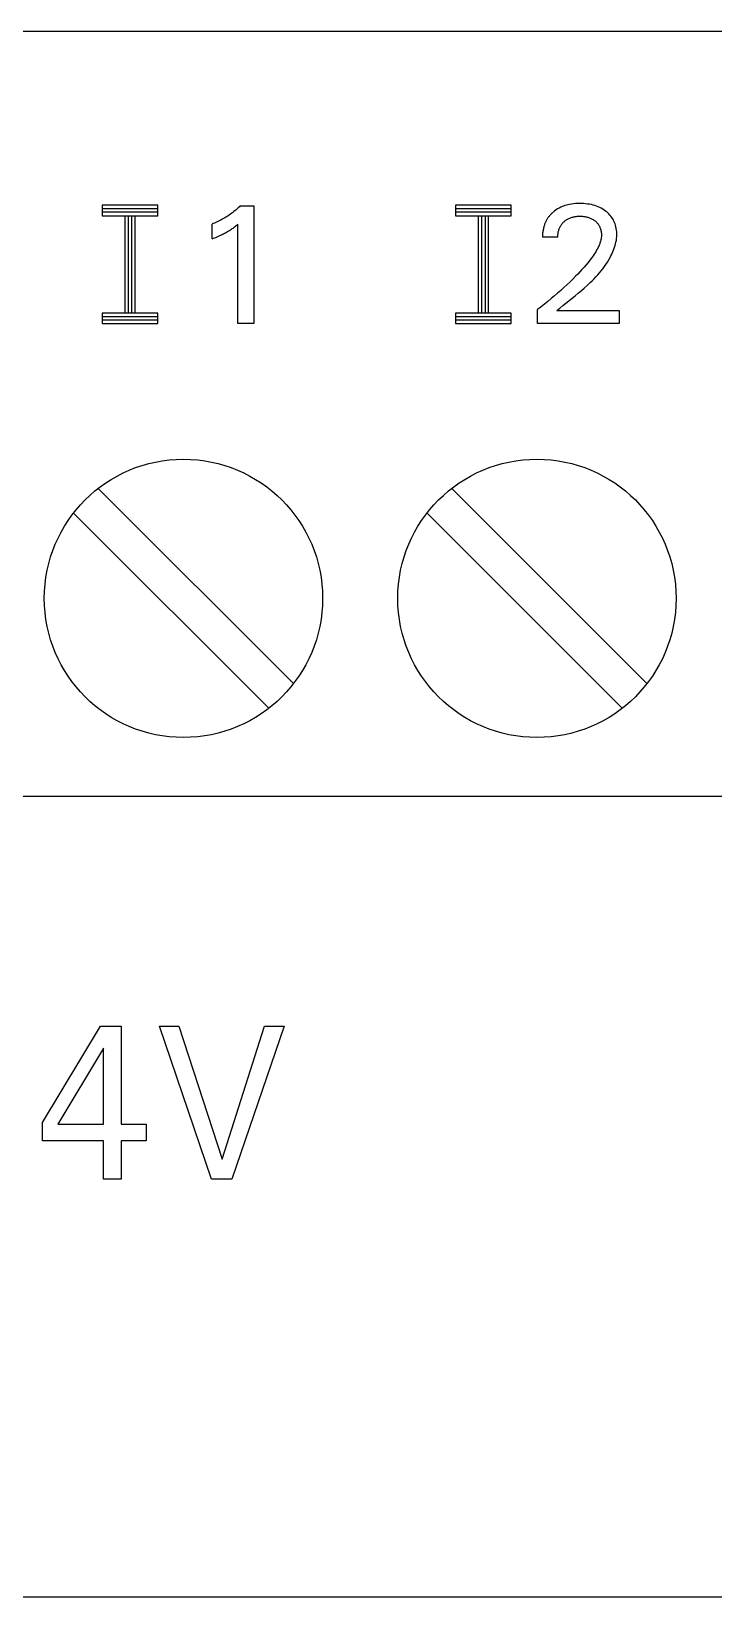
# Model space of a CAD drawing. Extents: x 0 to 420, y 0 to 297.
# Drawn here: x 151.38 to 161.19, y 225.97 to 248.47 of the extents above; entities that cross this region are included whole.
import ezdxf

# ---------------------------------------------------------------- set-up
doc = ezdxf.new("R2010")
doc.units = 0
doc.header["$LTSCALE"] = 23.1
doc.layers.add('10000_FRONT', color=7, linetype='CONTINUOUS')

msp = doc.modelspace()

# ---------------------------------------------------------------- linework, layer by layer
at = {"layer": '10000_FRONT', "color": 7, "linetype": 'CONTINUOUS'}
for p, q in [((203.56, 248.468), (134.06, 248.468)), ((152.4, 245.968), (152.4, 245.818)), ((153.2, 245.968), (152.4, 245.968)), ((153.2, 245.818), (153.2, 245.968)), ((154.358, 245.931), (154.342, 245.917)), ((154.373, 245.945), (154.358, 245.931)), ((154.387, 245.959), (154.373, 245.945)), ((154.387, 245.959), (154.58, 245.959)), ((154.58, 245.959), (154.58, 244.268)), ((157.48, 245.968), (157.48, 245.818)), ((158.28, 245.968), (157.48, 245.968)), ((158.28, 245.818), (158.28, 245.968)), ((158.968, 245.928), (158.946, 245.915)), ((158.991, 245.939), (158.968, 245.928)), ((159.011, 245.948), (158.991, 245.939)), ((159.032, 245.956), (159.011, 245.948)), ((159.053, 245.963), (159.032, 245.956)), ((159.074, 245.97), (159.053, 245.963)), ((159.095, 245.975), (159.074, 245.97)), ((159.117, 245.98), (159.095, 245.975)), ((159.146, 245.985), (159.117, 245.98)), ((159.175, 245.989), (159.146, 245.985)), ((159.205, 245.992), (159.175, 245.989)), ((159.234, 245.993), (159.205, 245.992)), ((159.264, 245.994), (159.234, 245.993)), ((159.293, 245.993), (159.264, 245.994)), ((159.321, 245.992), (159.293, 245.993)), ((159.35, 245.99), (159.321, 245.992)), ((159.378, 245.986), (159.35, 245.99)), ((159.407, 245.982), (159.378, 245.986)), ((159.432, 245.977), (159.407, 245.982)), ((159.457, 245.97), (159.432, 245.977)), ((159.482, 245.963), (159.457, 245.97)), ((159.507, 245.955), (159.482, 245.963)), ((159.531, 245.946), (159.507, 245.955)), ((159.553, 245.936), (159.531, 245.946)), ((159.575, 245.925), (159.553, 245.936)), ((153.2, 245.918), (152.4, 245.918)), ((153.2, 245.868), (152.4, 245.868)), ((152.4, 245.818), (153.2, 245.818)), ((152.725, 245.818), (152.725, 244.418)), ((152.775, 245.818), (152.775, 244.418)), ((152.825, 245.818), (152.825, 244.418)), ((152.875, 244.418), (152.875, 245.818)), ((153.999, 245.705), (153.98, 245.697)), ((154.018, 245.713), (153.999, 245.705)), ((154.036, 245.721), (154.018, 245.713)), ((154.055, 245.729), (154.036, 245.721)), ((154.073, 245.738), (154.055, 245.729)), ((154.091, 245.747), (154.073, 245.738)), ((154.109, 245.756), (154.091, 245.747)), ((154.127, 245.766), (154.109, 245.756)), ((154.145, 245.776), (154.127, 245.766)), ((154.162, 245.786), (154.145, 245.776)), ((154.179, 245.797), (154.162, 245.786)), ((154.196, 245.807), (154.179, 245.797)), ((154.213, 245.818), (154.196, 245.807)), ((154.23, 245.83), (154.213, 245.818)), ((154.247, 245.841), (154.23, 245.83)), ((154.263, 245.853), (154.247, 245.841)), ((154.279, 245.865), (154.263, 245.853)), ((154.295, 245.878), (154.279, 245.865)), ((154.311, 245.891), (154.295, 245.878)), ((154.327, 245.904), (154.311, 245.891)), ((154.342, 245.917), (154.327, 245.904)), ((158.28, 245.918), (157.48, 245.918)), ((158.28, 245.868), (157.48, 245.868)), ((157.48, 245.818), (158.28, 245.818)), ((157.805, 245.818), (157.805, 244.418)), ((157.855, 245.818), (157.855, 244.418)), ((157.905, 245.818), (157.905, 244.418)), ((157.955, 244.418), (157.955, 245.818)), ((158.764, 245.705), (158.76, 245.694)), ((158.768, 245.715), (158.764, 245.705)), ((158.773, 245.725), (158.768, 245.715)), ((158.777, 245.735), (158.773, 245.725)), ((158.782, 245.744), (158.777, 245.735)), ((158.787, 245.754), (158.782, 245.744)), ((158.793, 245.764), (158.787, 245.754)), ((158.799, 245.773), (158.793, 245.764)), ((158.804, 245.782), (158.799, 245.773)), ((158.811, 245.791), (158.804, 245.782)), ((158.817, 245.8), (158.811, 245.791)), ((158.824, 245.808), (158.817, 245.8)), ((158.831, 245.817), (158.824, 245.808)), ((158.838, 245.825), (158.831, 245.817)), ((158.845, 245.833), (158.838, 245.825)), ((158.852, 245.841), (158.845, 245.833)), ((158.86, 245.849), (158.852, 245.841)), ((158.868, 245.856), (158.86, 245.849)), ((158.876, 245.864), (158.868, 245.856)), ((158.884, 245.871), (158.876, 245.864)), ((158.891, 245.876), (158.884, 245.871)), ((158.897, 245.882), (158.891, 245.876)), ((158.904, 245.887), (158.897, 245.882)), ((158.925, 245.902), (158.904, 245.887)), ((158.946, 245.915), (158.925, 245.902)), ((159.007, 245.697), (159.014, 245.706)), ((159.014, 245.706), (159.021, 245.714)), ((159.021, 245.714), (159.029, 245.722)), ((159.029, 245.722), (159.037, 245.73)), ((159.037, 245.73), (159.045, 245.737)), ((159.045, 245.737), (159.053, 245.744)), ((159.053, 245.744), (159.062, 245.751)), ((159.062, 245.751), (159.071, 245.758)), ((159.071, 245.758), (159.081, 245.764)), ((159.081, 245.764), (159.09, 245.769)), ((159.09, 245.769), (159.1, 245.775)), ((159.1, 245.775), (159.11, 245.78)), ((159.11, 245.78), (159.121, 245.784)), ((159.121, 245.784), (159.132, 245.789)), ((159.132, 245.789), (159.143, 245.792)), ((159.143, 245.792), (159.154, 245.796)), ((159.154, 245.796), (159.165, 245.799)), ((159.165, 245.799), (159.176, 245.802)), ((159.176, 245.802), (159.188, 245.804)), ((159.188, 245.804), (159.201, 245.806)), ((159.201, 245.806), (159.213, 245.808)), ((159.213, 245.808), (159.226, 245.809)), ((159.226, 245.809), (159.238, 245.81)), ((159.238, 245.81), (159.251, 245.81)), ((159.251, 245.81), (159.264, 245.811)), ((159.264, 245.811), (159.278, 245.81)), ((159.278, 245.81), (159.292, 245.81)), ((159.292, 245.81), (159.307, 245.809)), ((159.307, 245.809), (159.321, 245.807)), ((159.321, 245.807), (159.335, 245.805)), ((159.335, 245.805), (159.349, 245.803)), ((159.349, 245.803), (159.36, 245.801)), ((159.36, 245.801), (159.371, 245.798)), ((159.371, 245.798), (159.382, 245.795)), ((159.382, 245.795), (159.392, 245.792)), ((159.392, 245.792), (159.403, 245.788)), ((159.403, 245.788), (159.413, 245.784)), ((159.413, 245.784), (159.423, 245.78)), ((159.423, 245.78), (159.434, 245.775)), ((159.434, 245.775), (159.445, 245.769)), ((159.445, 245.769), (159.456, 245.763)), ((159.456, 245.763), (159.466, 245.756)), ((159.466, 245.756), (159.476, 245.749)), ((159.476, 245.749), (159.485, 245.742)), ((159.485, 245.742), (159.494, 245.735)), ((159.494, 245.735), (159.502, 245.728)), ((159.502, 245.728), (159.509, 245.72)), ((159.509, 245.72), (159.517, 245.712)), ((159.517, 245.712), (159.524, 245.704)), ((159.524, 245.704), (159.53, 245.695)), ((159.596, 245.913), (159.575, 245.925)), ((159.616, 245.899), (159.596, 245.913)), ((159.636, 245.885), (159.616, 245.899)), ((159.653, 245.872), (159.636, 245.885)), ((159.669, 245.858), (159.653, 245.872)), ((159.685, 245.843), (159.669, 245.858)), ((159.699, 245.827), (159.685, 245.843)), ((159.713, 245.811), (159.699, 245.827)), ((159.726, 245.794), (159.713, 245.811)), ((159.737, 245.776), (159.726, 245.794)), ((159.748, 245.758), (159.737, 245.776)), ((159.757, 245.739), (159.748, 245.758)), ((159.766, 245.72), (159.757, 245.739)), ((159.773, 245.7), (159.766, 245.72)), ((153.98, 245.485), (153.98, 245.697)), ((153.98, 245.485), (154.001, 245.494)), ((154.001, 245.494), (154.022, 245.502)), ((154.022, 245.502), (154.043, 245.511)), ((154.043, 245.511), (154.064, 245.52)), ((154.064, 245.52), (154.085, 245.529)), ((154.085, 245.529), (154.1, 245.536)), ((154.1, 245.536), (154.115, 245.543)), ((154.115, 245.543), (154.13, 245.551)), ((154.13, 245.551), (154.145, 245.558)), ((154.145, 245.558), (154.16, 245.566)), ((154.16, 245.566), (154.175, 245.574)), ((154.175, 245.574), (154.19, 245.582)), ((154.19, 245.582), (154.205, 245.591)), ((154.205, 245.591), (154.22, 245.6)), ((154.22, 245.6), (154.235, 245.609)), ((154.235, 245.609), (154.25, 245.619)), ((154.25, 245.619), (154.261, 245.626)), ((154.261, 245.626), (154.271, 245.634)), ((154.271, 245.634), (154.282, 245.641)), ((154.282, 245.641), (154.293, 245.649)), ((154.293, 245.649), (154.305, 245.658)), ((154.305, 245.658), (154.316, 245.667)), ((154.316, 245.667), (154.328, 245.676)), ((154.328, 245.676), (154.34, 245.686)), ((154.34, 245.686), (154.352, 245.696)), ((154.352, 244.268), (154.352, 245.696)), ((158.731, 245.545), (158.73, 245.533)), ((158.73, 245.533), (158.73, 245.521)), ((158.73, 245.521), (158.73, 245.509)), ((158.95, 245.509), (158.73, 245.509)), ((158.732, 245.569), (158.731, 245.557)), ((158.731, 245.557), (158.731, 245.545)), ((158.734, 245.581), (158.732, 245.569)), ((158.735, 245.593), (158.734, 245.581)), ((158.737, 245.605), (158.735, 245.593)), ((158.739, 245.617), (158.737, 245.605)), ((158.742, 245.629), (158.739, 245.617)), ((158.744, 245.641), (158.742, 245.629)), ((158.747, 245.652), (158.744, 245.641)), ((158.75, 245.663), (158.747, 245.652)), ((158.753, 245.673), (158.75, 245.663)), ((158.757, 245.684), (158.753, 245.673)), ((158.76, 245.694), (158.757, 245.684)), ((158.95, 245.509), (158.951, 245.522)), ((158.951, 245.534), (158.952, 245.547)), ((158.951, 245.522), (158.951, 245.534)), ((158.952, 245.547), (158.953, 245.559)), ((158.953, 245.559), (158.955, 245.571)), ((158.955, 245.571), (158.957, 245.584)), ((158.957, 245.584), (158.96, 245.596)), ((158.96, 245.596), (158.963, 245.607)), ((158.963, 245.607), (158.966, 245.618)), ((158.966, 245.618), (158.97, 245.629)), ((158.97, 245.629), (158.974, 245.639)), ((158.974, 245.639), (158.978, 245.649)), ((158.978, 245.649), (158.983, 245.66)), ((158.983, 245.66), (158.989, 245.669)), ((158.989, 245.669), (158.994, 245.679)), ((158.994, 245.679), (159.001, 245.688)), ((159.001, 245.688), (159.007, 245.697)), ((159.53, 245.695), (159.536, 245.686)), ((159.536, 245.686), (159.542, 245.677)), ((159.542, 245.677), (159.547, 245.667)), ((159.547, 245.667), (159.552, 245.658)), ((159.552, 245.658), (159.556, 245.648)), ((159.556, 245.648), (159.56, 245.637)), ((159.56, 245.637), (159.564, 245.627)), ((159.564, 245.627), (159.567, 245.617)), ((159.567, 245.617), (159.57, 245.605)), ((159.572, 245.485), (159.568, 245.469)), ((159.57, 245.605), (159.572, 245.593)), ((159.572, 245.593), (159.574, 245.581)), ((159.574, 245.501), (159.572, 245.485)), ((159.574, 245.581), (159.576, 245.569)), ((159.576, 245.517), (159.574, 245.501)), ((159.576, 245.569), (159.577, 245.557)), ((159.577, 245.533), (159.576, 245.517)), ((159.577, 245.557), (159.577, 245.545)), ((159.577, 245.545), (159.577, 245.533)), ((159.78, 245.68), (159.773, 245.7)), ((159.785, 245.657), (159.78, 245.68)), ((159.79, 245.635), (159.785, 245.657)), ((159.794, 245.612), (159.79, 245.635)), ((159.791, 245.465), (159.794, 245.491)), ((159.796, 245.589), (159.794, 245.612)), ((159.794, 245.491), (159.796, 245.517)), ((159.797, 245.566), (159.796, 245.589)), ((159.796, 245.517), (159.797, 245.543)), ((159.797, 245.543), (159.797, 245.566)), ((159.472, 245.264), (159.458, 245.243)), ((159.486, 245.285), (159.472, 245.264)), ((159.5, 245.307), (159.486, 245.285)), ((159.513, 245.33), (159.5, 245.307)), ((159.525, 245.352), (159.513, 245.33)), ((159.536, 245.376), (159.525, 245.352)), ((159.542, 245.391), (159.536, 245.376)), ((159.549, 245.406), (159.542, 245.391)), ((159.554, 245.422), (159.549, 245.406)), ((159.56, 245.437), (159.554, 245.422)), ((159.564, 245.453), (159.56, 245.437)), ((159.568, 245.469), (159.564, 245.453)), ((159.714, 245.242), (159.726, 245.266)), ((159.726, 245.266), (159.737, 245.29)), ((159.737, 245.29), (159.747, 245.314)), ((159.747, 245.314), (159.757, 245.339)), ((159.757, 245.339), (159.765, 245.364)), ((159.765, 245.364), (159.773, 245.389)), ((159.773, 245.389), (159.78, 245.414)), ((159.78, 245.414), (159.786, 245.44)), ((159.786, 245.44), (159.791, 245.465)), ((159.297, 245.045), (159.267, 245.012)), ((159.327, 245.078), (159.297, 245.045)), ((159.356, 245.112), (159.327, 245.078)), ((159.384, 245.146), (159.356, 245.112)), ((159.412, 245.181), (159.384, 245.146)), ((159.428, 245.201), (159.412, 245.181)), ((159.443, 245.222), (159.428, 245.201)), ((159.458, 245.243), (159.443, 245.222)), ((159.548, 244.996), (159.573, 245.026)), ((159.573, 245.026), (159.597, 245.056)), ((159.597, 245.056), (159.62, 245.087)), ((159.62, 245.087), (159.642, 245.119)), ((159.642, 245.119), (159.663, 245.151)), ((159.663, 245.151), (159.683, 245.185)), ((159.683, 245.185), (159.702, 245.219)), ((159.702, 245.219), (159.714, 245.242)), ((159.08, 244.825), (159.037, 244.785)), ((159.123, 244.865), (159.08, 244.825)), ((159.165, 244.906), (159.123, 244.865)), ((159.206, 244.948), (159.165, 244.906)), ((159.237, 244.98), (159.206, 244.948)), ((159.267, 245.012), (159.237, 244.98)), ((159.331, 244.778), (159.373, 244.816)), ((159.373, 244.816), (159.415, 244.856)), ((159.415, 244.856), (159.443, 244.883)), ((159.443, 244.883), (159.47, 244.91)), ((159.47, 244.91), (159.497, 244.938)), ((159.497, 244.938), (159.523, 244.967)), ((159.523, 244.967), (159.548, 244.996)), ((158.807, 244.587), (158.759, 244.548)), ((158.855, 244.627), (158.807, 244.587)), ((158.901, 244.666), (158.855, 244.627)), ((158.947, 244.705), (158.901, 244.666)), ((158.992, 244.745), (158.947, 244.705)), ((159.037, 244.785), (158.992, 244.745)), ((159.067, 244.56), (159.155, 244.631)), ((159.155, 244.631), (159.2, 244.667)), ((159.2, 244.667), (159.244, 244.704)), ((159.244, 244.704), (159.288, 244.741)), ((159.288, 244.741), (159.331, 244.778)), ((152.4, 244.418), (152.4, 244.268)), ((153.2, 244.418), (152.4, 244.418)), ((152.4, 244.368), (153.2, 244.368)), ((153.2, 244.268), (153.2, 244.418)), ((157.48, 244.418), (157.48, 244.268)), ((158.28, 244.418), (157.48, 244.418)), ((157.48, 244.368), (158.28, 244.368)), ((158.28, 244.268), (158.28, 244.418)), ((158.71, 244.51), (158.66, 244.472)), ((158.66, 244.268), (158.66, 244.472)), ((158.759, 244.548), (158.71, 244.51)), ((158.937, 244.454), (158.98, 244.489)), ((158.937, 244.454), (159.832, 244.454)), ((158.98, 244.489), (159.023, 244.525)), ((159.023, 244.525), (159.067, 244.56)), ((159.832, 244.454), (159.832, 244.268)), ((153.2, 244.318), (152.4, 244.318)), ((152.4, 244.268), (153.2, 244.268)), ((154.58, 244.268), (154.352, 244.268)), ((158.28, 244.318), (157.48, 244.318)), ((157.48, 244.268), (158.28, 244.268)), ((159.832, 244.268), (158.66, 244.268)), ((155.149, 239.093), (152.345, 241.897)), ((160.229, 239.093), (157.425, 241.897)), ((151.991, 241.544), (154.795, 238.74)), ((157.071, 241.544), (159.875, 238.74)), ((203.56, 237.468), (134.06, 237.468)), ((151.543, 232.784), (152.377, 234.168)), ((152.377, 234.168), (152.676, 234.168)), ((152.676, 234.168), (152.676, 232.759)), ((153.975, 231.968), (153.224, 234.168)), ((153.224, 234.168), (153.504, 234.168)), ((153.504, 234.168), (154.124, 232.257)), ((154.124, 232.257), (154.735, 234.168)), ((155.015, 234.168), (154.265, 231.968)), ((154.735, 234.168), (155.015, 234.168)), ((152.422, 233.855), (151.764, 232.759)), ((152.422, 232.759), (152.422, 233.855)), ((151.543, 232.519), (151.543, 232.784)), ((151.764, 232.759), (152.422, 232.759)), ((152.676, 232.759), (153.034, 232.759)), ((153.034, 232.759), (153.034, 232.519)), ((152.422, 232.519), (151.543, 232.519)), ((152.422, 231.968), (152.422, 232.519)), ((152.676, 232.519), (152.676, 231.968)), ((153.034, 232.519), (152.676, 232.519)), ((152.676, 231.968), (152.422, 231.968)), ((154.265, 231.968), (153.975, 231.968)), ((134.06, 225.968), (203.56, 225.968))]:
    msp.add_line(p, q, dxfattribs=at)
for centre in [(153.57, 240.318), (158.65, 240.318)]:
    msp.add_circle(centre, 2, dxfattribs=at)

doc.saveas('drawing.dxf')
